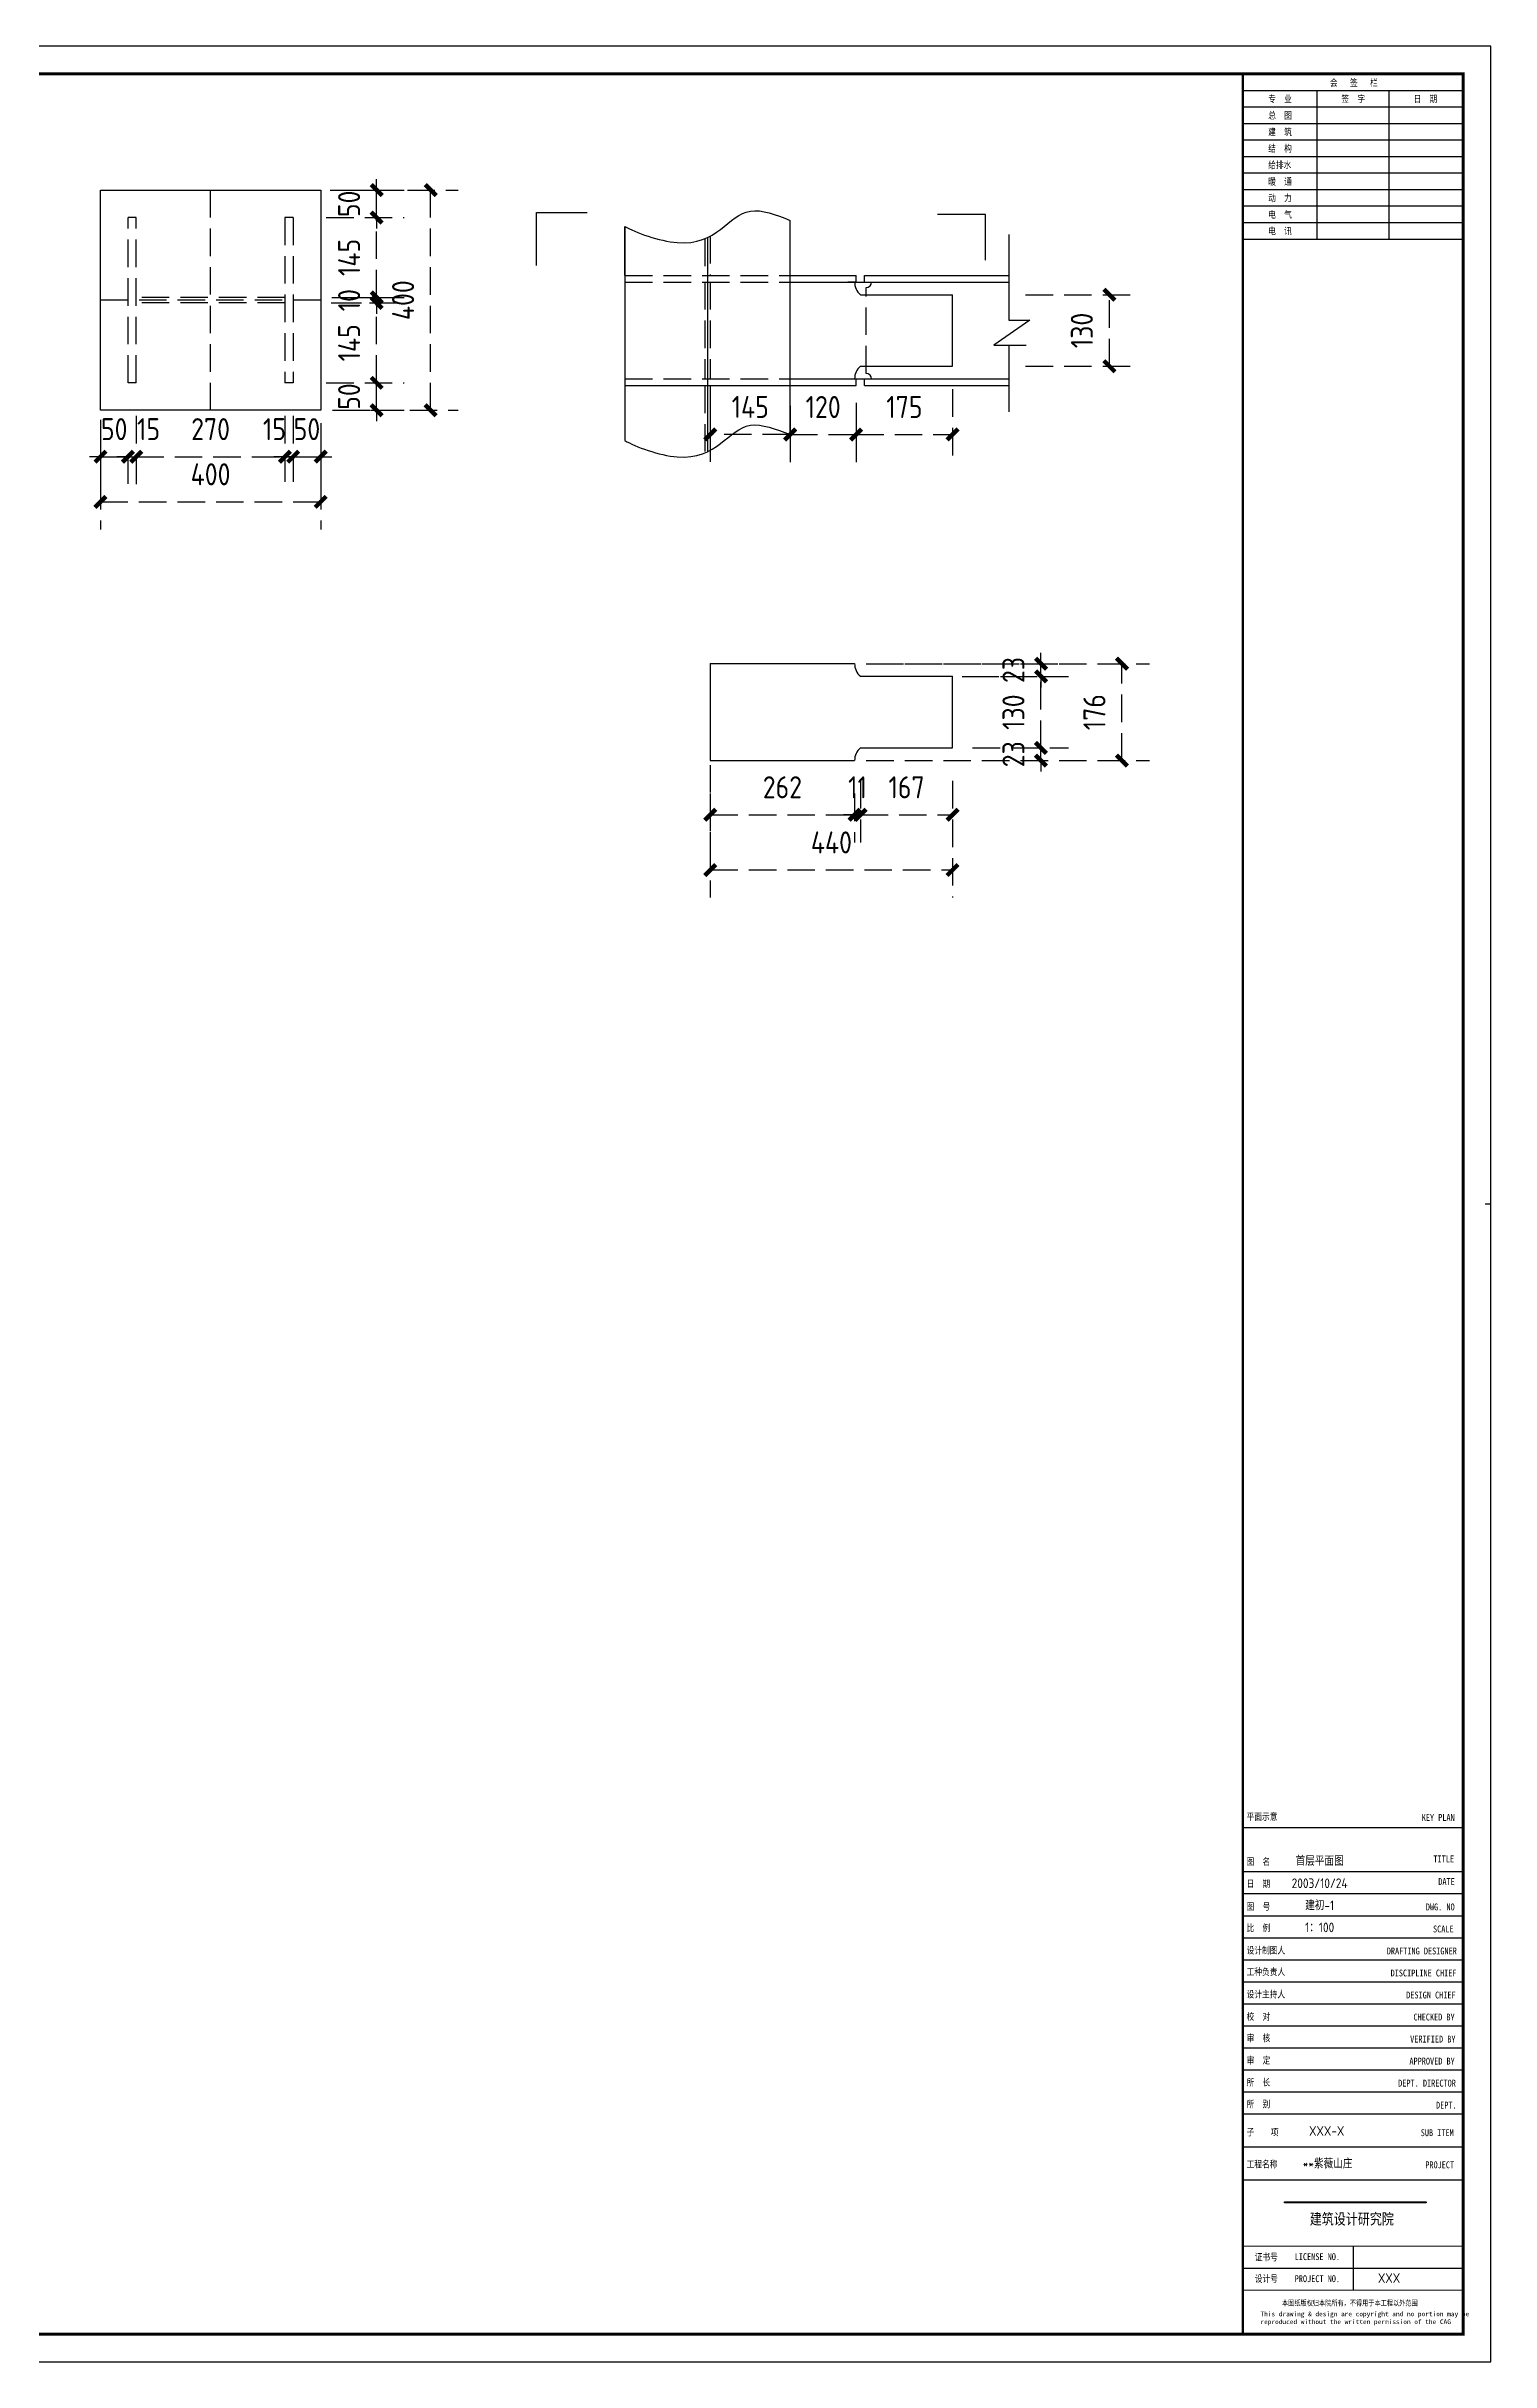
# Model space of a CAD drawing. Extents: x 1689 to 157754, y 6281 to 73826.
# Drawn here: x 144639 to 157754, y 6556 to 27581 of the extents above; entities that cross this region are included whole.
import ezdxf
from ezdxf.enums import TextEntityAlignment as Align

# ---------------------------------------------------------------- set-up
doc = ezdxf.new("R2010")
doc.units = 0
doc.header["$LTSCALE"] = 1000
doc.header["$MEASUREMENT"] = 0
doc.linetypes.add('DASH', pattern=[0.35, 0.25, -0.1])
doc.layers.add('PUB_TITLE', color=4, linetype='Continuous')
doc.styles.get("Standard").update_dxf_attribs({"font": 'gbenor.shx', "bigfont": 'gbcbig.shx'})
doc.styles.add('图框', font='')
doc.styles.get('图框').set_extended_font_data('SimSun')
doc.dimstyles.get("Standard").update_dxf_attribs({"dimscale": 100, "dimtxt": 3.5, "dimasz": 1, "dimexe": 2.5, "dimexo": 3, "dimgap": 1.5, "dimtad": 1, "dimdec": 0, "dimzin": 0, "dimdsep": 46, "dimtxsty": 'Standard', "dimblk": 'ARCHTICK', "dimcen": 0.09, "dimadec": 0, "dimazin": 0, "dimtfac": 1, "dimtdec": 0, "dimtix": 1, "dimtmove": 2, "dimatfit": 3, "dimfxl": 1, "dimtolj": 1, "dimtzin": 0, "dimarcsym": 0})

# ---------------------------------------------------------------- blocks, each defined once
blk = doc.blocks.new('$titleblk$00000167')
blk.add_hatch(color=256).paths.add_polyline_path([(-74.91, 58.12), (-74.91, 57.66), (-23.44, 57.66), (-23.44, 58.12)])
for p, q in [((-90, 825), (-10, 825)), ((-63, 771), (-63, 825)), ((-37, 825), (-37, 771)), ((-90, 819), (-10, 819)), ((-90, 813), (-10, 813)), ((-90, 807), (-10, 807)), ((-90, 801), (-10, 801)), ((-90, 795), (-10, 795)), ((-90, 789), (-10, 789)), ((-90, 783), (-10, 783)), ((-90, 777), (-10, 777)), ((-90, 771), (-10, 771)), ((0, 420.5), (-2, 420.5)), ((-90, 194), (-10, 194)), ((-90, 194), (-10, 194)), ((-90, 178), (-10, 178)), ((-90, 170), (-10, 170)), ((-90, 162), (-10, 162)), ((-90, 154), (-10, 154)), ((-90, 146), (-10, 146)), ((-90, 138), (-10, 138)), ((-90, 130), (-10, 130)), ((-90, 122), (-10, 122)), ((-90, 114), (-10, 114)), ((-90, 106), (-10, 106)), ((-90, 98), (-10, 98)), ((-90, 90), (-10, 90)), ((-90, 78), (-10, 78)), ((-90, 34), (-10, 34)), ((-50, 42), (-50, 26))]:
    blk.add_line(p, q)
for points in [[(-1189, 0), (0, 0), (0, 841), (-1189, 841)], [(-74.91, 58.12), (-23.44, 58.12), (-23.44, 57.66), (-74.91, 57.66)]]:
    blk.add_lwpolyline(points, close=True)
at = {"const_width": 1}
blk.add_lwpolyline([(-1164, 10), (-10, 10), (-10, 831), (-1164, 831)], close=True, dxfattribs=at)
for points, const_width in [([(-90, 831), (-90, 10)], 0.8), ([(-90, 831), (-90, 766.99)], 0.8), ([(-10, 766.99), (-10, 831), (-90, 831)], 0.8), ([(-90, 10), (-10, 10), (-10, 199.96)], 0.8), ([(-90, 66), (-10, 66)], 0.4), ([(-90, 42), (-10, 42)], 0.4), ([(-90, 26), (-10, 26)], 0.4)]:
    blk.add_lwpolyline(points, dxfattribs=dict(const_width=const_width))
at = {"style": '图框', "width": 0.8}
for s, height, p in [('会   签   栏', 2.5, (-58.39, 826.53)), ('总  图', 2.5, (-80.81, 814.66)), ('专  业', 2.5, (-80.81, 820.66)), ('签  字', 2.5, (-54.22, 820.66)), ('日  期', 2.5, (-28, 820.66)), ('建  筑', 2.5, (-80.81, 808.66)), ('结  构', 2.5, (-80.81, 802.66)), ('给排水', 2.5, (-80.81, 796.66)), ('暖  通', 2.5, (-80.81, 790.66)), ('动  力', 2.5, (-80.81, 784.66)), ('电  气', 2.5, (-80.81, 778.66)), ('电  讯', 2.5, (-80.81, 772.66)), ('平面示意', 2.5, (-88.65, 196.71)), ('KEY PLAN', 2.5, (-25.05, 196.43)), ('图  名', 2.5, (-88.65, 180.41)), ('TITLE', 2.5, (-20.79, 181.37)), ('日  期', 2.5, (-88.65, 172.37)), ('DATE', 2.5, (-19.03, 173.13)), ('图  号', 2.5, (-88.65, 164.07)), ('DWG. NO', 2.5, (-23.56, 163.93)), ('比  例', 2.5, (-88.65, 156.29)), ('SCALE', 2.5, (-20.94, 155.93)), ('设计制图人', 2.5, (-88.65, 148.18)), ('工种负责人', 2.5, (-88.65, 140.37)), ('DRAFTING DESIGNER', 2.5, (-37.74, 147.93)), ('设计主持人', 2.5, (-88.65, 132.21)), ('DISCIPLINE CHIEF', 2.5, (-36.36, 139.93)), ('校  对', 2.5, (-88.65, 124.09)), ('DESIGN CHIEF', 2.5, (-30.68, 131.93)), ('CHECKED BY', 2.5, (-28.05, 123.93)), ('审  核', 2.5, (-88.65, 116.31)), ('VERIFIED BY', 2.5, (-29.25, 115.93)), ('审  定', 2.5, (-88.65, 108.21)), ('APPROVED BY', 2.5, (-29.52, 107.93)), ('所  长', 2.5, (-88.65, 100.2)), ('DEPT. DIRECTOR', 2.5, (-33.6, 99.93)), ('所  别', 2.5, (-88.65, 92.35)), ('DEPT.', 2.5, (-19.86, 91.93)), ('子    项', 2.5, (-88.65, 82.15)), ('SUB ITEM', 2.5, (-25.4, 81.92)), ('工程名称', 2.5, (-88.65, 70.5)), ('PROJECT', 2.5, (-23.76, 70.26)), ('建筑设计研究院', 4, (-65.71, 49.84)), ('证书号', 2.5, (-85.69, 36.75)), ('LICENSE NO.', 2.5, (-71.18, 36.9)), ('设计号', 2.5, (-85.69, 28.92)), ('PROJECT NO.', 2.5, (-71.18, 28.9)), ('本图纸版权归本院所有，不得用于本工程以外范围', 2, (-75.8, 20.34))]:
    blk.add_text(s, height=height, dxfattribs=at).set_placement(p)
at = {"insert": (-83.62, 18.2), "char_height": 1.7, "width": 72.25, "attachment_point": 1, "style": '图框'}
blk.add_mtext('This drawing & design are copyright and no portion may be reproduced without the written permission of the CAG', dxfattribs=at)
at = {"flags": 4}
for tag, p in [('(扩展图名)', (-62.12, 184.1)), ('图名', (-62.12, 180.13)), ('日期', (-62.12, 172.03)), ('图号', (-62.12, 163.99)), ('比例', (-62.12, 156)), ('子项', (-59.56, 82.07)), ('工程名称', (-59.24, 70.19)), ('设计号', (-36.91, 28.62))]:
    blk.add_attdef(tag, text='', height=3.5, dxfattribs=at).set_placement(p, align=Align.CENTER)
for tag, p in [('设计人', (-64.84, 148.13)), ('负责人', (-64.71, 140.27)), ('主持人', (-64.73, 132.26)), ('校对人', (-64.28, 124.4)), ('审核人', (-63.96, 116.15)), ('审定人', (-64.16, 107.95)), ('所长', (-64.16, 99.76))]:
    blk.add_attdef(tag, p, '', height=3.5)
blk = doc.blocks.new('_ArchTick')
at = {"color": 0, "linetype": 'ByBlock', "const_width": 0.4}
blk.add_lwpolyline([(-0.5, -0.5), (0.5, 0.5)], dxfattribs=at)
blk = doc.blocks.new('*D34')
at = {"color": 0, "linetype": 'DASH', "lineweight": -2}
for p, q in [((145131, 24191), (145131, 23605)), ((145131, 23855), (145031, 23855)), ((145131, 23855), (145381, 23855)), ((145381, 23858), (145381, 23605)), ((145381, 23855), (145481, 23855))]:
    blk.add_line(p, q, dxfattribs=at)
at = {"layer": 'Defpoints', "color": 0}
for p in [(145131, 24491), (145381, 24158), (145381, 23855)]:
    blk.add_point(p, dxfattribs=at)
at = {"color": 0, "lineweight": -2, "xscale": 100, "yscale": 100, "zscale": 100}
blk.add_blockref('_ArchTick', (145131, 23855), dxfattribs=at)
at = {"color": 0, "lineweight": -2, "xscale": 100, "yscale": 100, "zscale": 100, "rotation": 180}
blk.add_blockref('_ArchTick', (145381, 23855), dxfattribs=at)
at = {"color": 0, "insert": (145256, 24105), "char_height": 200, "attachment_point": 5}
blk.add_mtext('\\A1;50', dxfattribs=at)
blk = doc.blocks.new('*D35')
at = {"color": 0, "linetype": 'DASH', "lineweight": -2}
for p, q in [((145381, 23855), (145281, 23855)), ((145381, 23858), (145381, 23605)), ((145381, 23855), (145456, 23855)), ((145456, 23856), (145456, 23605)), ((145456, 23855), (145556, 23855))]:
    blk.add_line(p, q, dxfattribs=at)
at = {"layer": 'Defpoints', "color": 0}
for p in [(145381, 24158), (145456, 24156), (145456, 23855)]:
    blk.add_point(p, dxfattribs=at)
at = {"color": 0, "lineweight": -2, "xscale": 100, "yscale": 100, "zscale": 100}
blk.add_blockref('_ArchTick', (145381, 23855), dxfattribs=at)
at = {"color": 0, "lineweight": -2, "xscale": 100, "yscale": 100, "zscale": 100, "rotation": 180}
blk.add_blockref('_ArchTick', (145456, 23855), dxfattribs=at)
at = {"color": 0, "insert": (145568, 24105), "char_height": 200, "attachment_point": 5}
blk.add_mtext('\\A1;15', dxfattribs=at)
blk = doc.blocks.new('*D59')
at = {"color": 0, "linetype": 'DASH', "lineweight": -2}
for p, q in [((145456, 24226), (145456, 23605)), ((146806, 24226), (146806, 23605)), ((145456, 23855), (146806, 23855))]:
    blk.add_line(p, q, dxfattribs=at)
at = {"layer": 'Defpoints', "color": 0}
for p in [(145456, 24526), (146806, 24526), (146806, 23855)]:
    blk.add_point(p, dxfattribs=at)
at = {"color": 0, "lineweight": -2, "xscale": 100, "yscale": 100, "zscale": 100, "rotation": 180}
blk.add_blockref('_ArchTick', (145456, 23855), dxfattribs=at)
at = {"color": 0, "lineweight": -2, "xscale": 100, "yscale": 100, "zscale": 100}
blk.add_blockref('_ArchTick', (146806, 23855), dxfattribs=at)
at = {"color": 0, "insert": (146131, 24105), "char_height": 200, "attachment_point": 5}
blk.add_mtext('\\A1;270', dxfattribs=at)
blk = doc.blocks.new('*D60')
at = {"color": 0, "linetype": 'DASH', "lineweight": -2}
for p, q in [((146806, 24226), (146806, 23605)), ((146881, 24226), (146881, 23605)), ((146806, 23855), (146706, 23855)), ((146806, 23855), (146881, 23855)), ((146881, 23855), (146981, 23855))]:
    blk.add_line(p, q, dxfattribs=at)
at = {"layer": 'Defpoints', "color": 0}
for p in [(146806, 24526), (146881, 24526), (146881, 23855)]:
    blk.add_point(p, dxfattribs=at)
at = {"color": 0, "lineweight": -2, "xscale": 100, "yscale": 100, "zscale": 100}
blk.add_blockref('_ArchTick', (146806, 23855), dxfattribs=at)
at = {"color": 0, "lineweight": -2, "xscale": 100, "yscale": 100, "zscale": 100, "rotation": 180}
blk.add_blockref('_ArchTick', (146881, 23855), dxfattribs=at)
at = {"color": 0, "insert": (146711, 24105), "char_height": 200, "attachment_point": 5}
blk.add_mtext('\\A1;15', dxfattribs=at)
blk = doc.blocks.new('*D61')
at = {"color": 0, "linetype": 'DASH', "lineweight": -2}
for p, q in [((146881, 24226), (146881, 23605)), ((147131, 24158), (147131, 23605)), ((146881, 23855), (146781, 23855)), ((146881, 23855), (147131, 23855)), ((147131, 23855), (147231, 23855))]:
    blk.add_line(p, q, dxfattribs=at)
at = {"layer": 'Defpoints', "color": 0}
for p in [(146881, 24526), (147131, 24458), (147131, 23855)]:
    blk.add_point(p, dxfattribs=at)
at = {"color": 0, "lineweight": -2, "xscale": 100, "yscale": 100, "zscale": 100}
blk.add_blockref('_ArchTick', (146881, 23855), dxfattribs=at)
at = {"color": 0, "lineweight": -2, "xscale": 100, "yscale": 100, "zscale": 100, "rotation": 180}
blk.add_blockref('_ArchTick', (147131, 23855), dxfattribs=at)
at = {"color": 0, "insert": (147006, 24105), "char_height": 200, "attachment_point": 5}
blk.add_mtext('\\A1;50', dxfattribs=at)
blk = doc.blocks.new('*D62')
at = {"color": 0, "linetype": 'DASH', "lineweight": -2}
for p, q in [((145131, 23976), (145131, 23195)), ((147131, 23976), (147131, 23195)), ((145131, 23445), (147131, 23445))]:
    blk.add_line(p, q, dxfattribs=at)
at = {"layer": 'Defpoints', "color": 0}
for p in [(145131, 24276), (147131, 24276), (147131, 23445)]:
    blk.add_point(p, dxfattribs=at)
at = {"color": 0, "lineweight": -2, "xscale": 100, "yscale": 100, "zscale": 100, "rotation": 180}
blk.add_blockref('_ArchTick', (145131, 23445), dxfattribs=at)
at = {"color": 0, "lineweight": -2, "xscale": 100, "yscale": 100, "zscale": 100}
blk.add_blockref('_ArchTick', (147131, 23445), dxfattribs=at)
at = {"color": 0, "insert": (146131, 23695), "char_height": 200, "attachment_point": 5}
blk.add_mtext('\\A1;400', dxfattribs=at)
blk = doc.blocks.new('*D63')
at = {"color": 0, "linetype": 'DASH', "lineweight": -2}
for p, q in [((147639, 24526), (147639, 24626)), ((147181, 24526), (147889, 24526)), ((147639, 24276), (147639, 24526)), ((147332, 24276), (147889, 24276)), ((147639, 24276), (147639, 24176))]:
    blk.add_line(p, q, dxfattribs=at)
at = {"layer": 'Defpoints', "color": 0}
for p in [(146881, 24526), (147639, 24526), (147032, 24276)]:
    blk.add_point(p, dxfattribs=at)
at = {"color": 0, "lineweight": -2, "xscale": 100, "yscale": 100, "zscale": 100}
for p, rotation in [((147639, 24526), 270), ((147639, 24276), 90)]:
    blk.add_blockref('_ArchTick', p, dxfattribs=dict(at, rotation=rotation))
at = {"color": 0, "insert": (147389, 24401), "char_height": 200, "attachment_point": 5, "rotation": 90}
blk.add_mtext('\\A1;50', dxfattribs=at)
blk = doc.blocks.new('*D64')
at = {"color": 0, "linetype": 'DASH', "lineweight": -2}
for p, q in [((147225, 25251), (147889, 25251)), ((147639, 24526), (147639, 25251)), ((147181, 24526), (147889, 24526))]:
    blk.add_line(p, q, dxfattribs=at)
at = {"layer": 'Defpoints', "color": 0}
for p in [(146925, 25251), (147639, 25251), (146881, 24526)]:
    blk.add_point(p, dxfattribs=at)
at = {"color": 0, "lineweight": -2, "xscale": 100, "yscale": 100, "zscale": 100}
for p, rotation in [((147639, 25251), 90), ((147639, 24526), 270)]:
    blk.add_blockref('_ArchTick', p, dxfattribs=dict(at, rotation=rotation))
at = {"color": 0, "insert": (147389, 24889), "char_height": 200, "attachment_point": 5, "rotation": 90}
blk.add_mtext('\\A1;145', dxfattribs=at)
blk = doc.blocks.new('*D36')
at = {"color": 0, "linetype": 'DASH', "lineweight": -2}
for p, q in [((147251, 25251), (147889, 25251)), ((147337, 25301), (147889, 25301)), ((147639, 25301), (147639, 25401)), ((147639, 25251), (147639, 25301)), ((147639, 25251), (147639, 25151))]:
    blk.add_line(p, q, dxfattribs=at)
at = {"layer": 'Defpoints', "color": 0}
for p in [(146951, 25251), (147037, 25301), (147639, 25301)]:
    blk.add_point(p, dxfattribs=at)
at = {"color": 0, "lineweight": -2, "xscale": 100, "yscale": 100, "zscale": 100}
for p, rotation in [((147639, 25301), 270), ((147639, 25251), 90)]:
    blk.add_blockref('_ArchTick', p, dxfattribs=dict(at, rotation=rotation))
at = {"color": 0, "insert": (147389, 25276), "char_height": 200, "attachment_point": 5, "rotation": 90}
blk.add_mtext('\\A1;10', dxfattribs=at)
blk = doc.blocks.new('*D65')
at = {"color": 0, "linetype": 'DASH', "lineweight": -2}
for p, q in [((147181, 26026), (147889, 26026)), ((147639, 25301), (147639, 26026)), ((147231, 25301), (147889, 25301))]:
    blk.add_line(p, q, dxfattribs=at)
at = {"layer": 'Defpoints', "color": 0}
for p in [(146881, 26026), (147639, 26026), (146931, 25301)]:
    blk.add_point(p, dxfattribs=at)
at = {"color": 0, "lineweight": -2, "xscale": 100, "yscale": 100, "zscale": 100}
for p, rotation in [((147639, 26026), 90), ((147639, 25301), 270)]:
    blk.add_blockref('_ArchTick', p, dxfattribs=dict(at, rotation=rotation))
at = {"color": 0, "insert": (147389, 25664), "char_height": 200, "attachment_point": 5, "rotation": 90}
blk.add_mtext('\\A1;145', dxfattribs=at)
blk = doc.blocks.new('*D66')
at = {"color": 0, "linetype": 'DASH', "lineweight": -2}
for p, q in [((147639, 26276), (147639, 26376)), ((147366, 26276), (147889, 26276)), ((147639, 26026), (147639, 26276)), ((147181, 26026), (147889, 26026)), ((147639, 26026), (147639, 25926))]:
    blk.add_line(p, q, dxfattribs=at)
at = {"layer": 'Defpoints', "color": 0}
for p in [(147066, 26276), (147639, 26276), (146881, 26026)]:
    blk.add_point(p, dxfattribs=at)
at = {"color": 0, "lineweight": -2, "xscale": 100, "yscale": 100, "zscale": 100}
for p, rotation in [((147639, 26276), 270), ((147639, 26026), 90)]:
    blk.add_blockref('_ArchTick', p, dxfattribs=dict(at, rotation=rotation))
at = {"color": 0, "insert": (147389, 26151), "char_height": 200, "attachment_point": 5, "rotation": 90}
blk.add_mtext('\\A1;50', dxfattribs=at)
blk = doc.blocks.new('*D37')
at = {"color": 0, "linetype": 'DASH', "lineweight": -2}
for p, q in [((147218, 26276), (148379, 26276)), ((148129, 24276), (148129, 26276)), ((147239, 24276), (148379, 24276))]:
    blk.add_line(p, q, dxfattribs=at)
at = {"layer": 'Defpoints', "color": 0}
for p in [(146918, 26276), (148129, 26276), (146939, 24276)]:
    blk.add_point(p, dxfattribs=at)
at = {"color": 0, "lineweight": -2, "xscale": 100, "yscale": 100, "zscale": 100}
for p, rotation in [((148129, 26276), 90), ((148129, 24276), 270)]:
    blk.add_blockref('_ArchTick', p, dxfattribs=dict(at, rotation=rotation))
at = {"color": 0, "insert": (147879, 25276), "char_height": 200, "attachment_point": 5, "rotation": 90}
blk.add_mtext('\\A1;400', dxfattribs=at)
blk = doc.blocks.new('*D67')
at = {"color": 0, "linetype": 'DASH', "lineweight": -2}
for p, q in [((151393, 24201), (151393, 23806)), ((151993, 24201), (151993, 23806)), ((151393, 24056), (151993, 24056))]:
    blk.add_line(p, q, dxfattribs=at)
at = {"layer": 'Defpoints', "color": 0}
for p in [(151393, 24501), (151993, 24501), (151993, 24056)]:
    blk.add_point(p, dxfattribs=at)
at = {"color": 0, "lineweight": -2, "xscale": 100, "yscale": 100, "zscale": 100, "rotation": 180}
blk.add_blockref('_ArchTick', (151393, 24056), dxfattribs=at)
at = {"color": 0, "lineweight": -2, "xscale": 100, "yscale": 100, "zscale": 100}
blk.add_blockref('_ArchTick', (151993, 24056), dxfattribs=at)
at = {"color": 0, "insert": (151693, 24306), "char_height": 200, "attachment_point": 5}
blk.add_mtext('\\A1;120', dxfattribs=at)
blk = doc.blocks.new('*D38')
at = {"color": 0, "linetype": 'DASH', "lineweight": -2}
for p, q in [((153531, 25326), (154542, 25326)), ((154292, 24676), (154292, 25326)), ((153531, 24676), (154542, 24676))]:
    blk.add_line(p, q, dxfattribs=at)
at = {"layer": 'Defpoints', "color": 0}
for p in [(153231, 25326), (154292, 25326), (153231, 24676)]:
    blk.add_point(p, dxfattribs=at)
at = {"color": 0, "lineweight": -2, "xscale": 100, "yscale": 100, "zscale": 100}
for p, rotation in [((154292, 25326), 90), ((154292, 24676), 270)]:
    blk.add_blockref('_ArchTick', p, dxfattribs=dict(at, rotation=rotation))
at = {"color": 0, "insert": (154042, 25001), "char_height": 200, "attachment_point": 5, "rotation": 90}
blk.add_mtext('\\A1;130', dxfattribs=at)
blk = doc.blocks.new('*D39')
at = {"color": 0, "linetype": 'DASH', "lineweight": -2}
for p, q in [((152868, 24467), (152868, 23806)), ((151993, 24344), (151993, 23806)), ((151993, 24056), (152868, 24056))]:
    blk.add_line(p, q, dxfattribs=at)
at = {"layer": 'Defpoints', "color": 0}
for p in [(151993, 24644), (152868, 24767), (152868, 24056)]:
    blk.add_point(p, dxfattribs=at)
at = {"color": 0, "lineweight": -2, "xscale": 100, "yscale": 100, "zscale": 100, "rotation": 180}
blk.add_blockref('_ArchTick', (151993, 24056), dxfattribs=at)
at = {"color": 0, "lineweight": -2, "xscale": 100, "yscale": 100, "zscale": 100}
blk.add_blockref('_ArchTick', (152868, 24056), dxfattribs=at)
at = {"color": 0, "insert": (152431, 24306), "char_height": 200, "attachment_point": 5}
blk.add_mtext('\\A1;175', dxfattribs=at)
blk = doc.blocks.new('*D73')
at = {"color": 0, "linetype": 'DASH', "lineweight": -2}
for p, q in [((150668, 21055), (150668, 19852)), ((152868, 20910), (152868, 19852)), ((150668, 20102), (152868, 20102))]:
    blk.add_line(p, q, dxfattribs=at)
at = {"layer": 'Defpoints', "color": 0}
for p in [(150668, 21355), (152868, 21210), (152868, 20102)]:
    blk.add_point(p, dxfattribs=at)
at = {"color": 0, "lineweight": -2, "xscale": 100, "yscale": 100, "zscale": 100, "rotation": 180}
blk.add_blockref('_ArchTick', (150668, 20102), dxfattribs=at)
at = {"color": 0, "lineweight": -2, "xscale": 100, "yscale": 100, "zscale": 100}
blk.add_blockref('_ArchTick', (152868, 20102), dxfattribs=at)
at = {"color": 0, "insert": (151768, 20352), "char_height": 200, "attachment_point": 5}
blk.add_mtext('\\A1;440', dxfattribs=at)
blk = doc.blocks.new('*D86')
at = {"color": 0, "linetype": 'DASH', "lineweight": -2}
for p, q in [((150668, 20795), (150668, 20353)), ((151978, 20795), (151978, 20353)), ((150668, 20603), (151978, 20603))]:
    blk.add_line(p, q, dxfattribs=at)
at = {"layer": 'Defpoints', "color": 0}
for p in [(150668, 21095), (151978, 21095), (151978, 20603)]:
    blk.add_point(p, dxfattribs=at)
at = {"color": 0, "lineweight": -2, "xscale": 100, "yscale": 100, "zscale": 100, "rotation": 180}
blk.add_blockref('_ArchTick', (150668, 20603), dxfattribs=at)
at = {"color": 0, "lineweight": -2, "xscale": 100, "yscale": 100, "zscale": 100}
blk.add_blockref('_ArchTick', (151978, 20603), dxfattribs=at)
at = {"color": 0, "insert": (151323, 20853), "char_height": 200, "attachment_point": 5}
blk.add_mtext('\\A1;262', dxfattribs=at)
blk = doc.blocks.new('*D87')
at = {"color": 0, "linetype": 'DASH', "lineweight": -2}
for p, q in [((152032, 20910), (152032, 20353)), ((151978, 20795), (151978, 20353)), ((151978, 20603), (151878, 20603)), ((151978, 20603), (152032, 20603)), ((152032, 20603), (152132, 20603))]:
    blk.add_line(p, q, dxfattribs=at)
at = {"layer": 'Defpoints', "color": 0}
for p in [(151978, 21095), (152032, 21210), (152032, 20603)]:
    blk.add_point(p, dxfattribs=at)
at = {"color": 0, "lineweight": -2, "xscale": 100, "yscale": 100, "zscale": 100}
blk.add_blockref('_ArchTick', (151978, 20603), dxfattribs=at)
at = {"color": 0, "lineweight": -2, "xscale": 100, "yscale": 100, "zscale": 100, "rotation": 180}
blk.add_blockref('_ArchTick', (152032, 20603), dxfattribs=at)
at = {"color": 0, "insert": (152005, 20853), "char_height": 200, "attachment_point": 5}
blk.add_mtext('\\A1;11', dxfattribs=at)
blk = doc.blocks.new('*D88')
at = {"color": 0, "linetype": 'DASH', "lineweight": -2}
for p, q in [((152032, 20910), (152032, 20353)), ((152868, 20910), (152868, 20353)), ((152032, 20603), (152868, 20603))]:
    blk.add_line(p, q, dxfattribs=at)
at = {"layer": 'Defpoints', "color": 0}
for p in [(152032, 21210), (152868, 21210), (152868, 20603)]:
    blk.add_point(p, dxfattribs=at)
at = {"color": 0, "lineweight": -2, "xscale": 100, "yscale": 100, "zscale": 100, "rotation": 180}
blk.add_blockref('_ArchTick', (152032, 20603), dxfattribs=at)
at = {"color": 0, "lineweight": -2, "xscale": 100, "yscale": 100, "zscale": 100}
blk.add_blockref('_ArchTick', (152868, 20603), dxfattribs=at)
at = {"color": 0, "insert": (152450, 20853), "char_height": 200, "attachment_point": 5}
blk.add_mtext('\\A1;167', dxfattribs=at)
blk = doc.blocks.new('*D89')
at = {"color": 0, "linetype": 'DASH', "lineweight": -2}
for p, q in [((150668, 24349), (150668, 23807)), ((151393, 24316), (151393, 23807)), ((151393, 24057), (150668, 24057))]:
    blk.add_line(p, q, dxfattribs=at)
at = {"layer": 'Defpoints', "color": 0}
for p in [(150668, 24649), (151393, 24616), (150668, 24057)]:
    blk.add_point(p, dxfattribs=at)
at = {"color": 0, "lineweight": -2, "xscale": 100, "yscale": 100, "zscale": 100, "rotation": 180}
blk.add_blockref('_ArchTick', (150668, 24057), dxfattribs=at)
at = {"color": 0, "lineweight": -2, "xscale": 100, "yscale": 100, "zscale": 100}
blk.add_blockref('_ArchTick', (151393, 24057), dxfattribs=at)
at = {"color": 0, "insert": (151031, 24307), "char_height": 200, "attachment_point": 5}
blk.add_mtext('\\A1;145', dxfattribs=at)
blk = doc.blocks.new('*D90')
at = {"color": 0, "linetype": 'DASH', "lineweight": -2}
for p, q in [((153671, 21210), (153671, 21310)), ((152085, 21095), (153921, 21095)), ((153050, 21210), (153921, 21210)), ((153671, 21095), (153671, 21210)), ((153671, 21095), (153671, 20995))]:
    blk.add_line(p, q, dxfattribs=at)
at = {"layer": 'Defpoints', "color": 0}
for p in [(151785, 21095), (152750, 21210), (153671, 21210)]:
    blk.add_point(p, dxfattribs=at)
at = {"color": 0, "lineweight": -2, "xscale": 100, "yscale": 100, "zscale": 100}
for p, rotation in [((153671, 21210), 270), ((153671, 21095), 90)]:
    blk.add_blockref('_ArchTick', p, dxfattribs=dict(at, rotation=rotation))
at = {"color": 0, "insert": (153421, 21153), "char_height": 200, "attachment_point": 5, "rotation": 90}
blk.add_mtext('\\A1;23', dxfattribs=at)
blk = doc.blocks.new('*D91')
at = {"color": 0, "linetype": 'DASH', "lineweight": -2}
for p, q in [((152954, 21860), (153921, 21860)), ((153671, 21210), (153671, 21860)), ((153050, 21210), (153921, 21210))]:
    blk.add_line(p, q, dxfattribs=at)
at = {"layer": 'Defpoints', "color": 0}
for p in [(152654, 21860), (153671, 21860), (152750, 21210)]:
    blk.add_point(p, dxfattribs=at)
at = {"color": 0, "lineweight": -2, "xscale": 100, "yscale": 100, "zscale": 100}
for p, rotation in [((153671, 21860), 90), ((153671, 21210), 270)]:
    blk.add_blockref('_ArchTick', p, dxfattribs=dict(at, rotation=rotation))
at = {"color": 0, "insert": (153421, 21535), "char_height": 200, "attachment_point": 5, "rotation": 90}
blk.add_mtext('\\A1;130', dxfattribs=at)
blk = doc.blocks.new('*D92')
at = {"color": 0, "linetype": 'DASH', "lineweight": -2}
for p, q in [((152174, 21975), (153921, 21975)), ((153671, 21975), (153671, 22075)), ((153671, 21860), (153671, 21975)), ((153037, 21860), (153921, 21860)), ((153671, 21860), (153671, 21760))]:
    blk.add_line(p, q, dxfattribs=at)
at = {"layer": 'Defpoints', "color": 0}
for p in [(151874, 21975), (153671, 21975), (152737, 21860)]:
    blk.add_point(p, dxfattribs=at)
at = {"color": 0, "lineweight": -2, "xscale": 100, "yscale": 100, "zscale": 100}
for p, rotation in [((153671, 21975), 270), ((153671, 21860), 90)]:
    blk.add_blockref('_ArchTick', p, dxfattribs=dict(at, rotation=rotation))
at = {"color": 0, "insert": (153421, 21918), "char_height": 200, "attachment_point": 5, "rotation": 90}
blk.add_mtext('\\A1;23', dxfattribs=at)
blk = doc.blocks.new('*D93')
at = {"color": 0, "linetype": 'DASH', "lineweight": -2}
for p, q in [((152085, 21975), (154656, 21975)), ((154406, 21095), (154406, 21975)), ((152085, 21095), (154656, 21095))]:
    blk.add_line(p, q, dxfattribs=at)
at = {"layer": 'Defpoints', "color": 0}
for p in [(151785, 21975), (154406, 21975), (151785, 21095)]:
    blk.add_point(p, dxfattribs=at)
at = {"color": 0, "lineweight": -2, "xscale": 100, "yscale": 100, "zscale": 100}
for p, rotation in [((154406, 21975), 90), ((154406, 21095), 270)]:
    blk.add_blockref('_ArchTick', p, dxfattribs=dict(at, rotation=rotation))
at = {"color": 0, "insert": (154156, 21535), "char_height": 200, "attachment_point": 5, "rotation": 90}
blk.add_mtext('\\A1;176', dxfattribs=at)

msp = doc.modelspace()

# ---------------------------------------------------------------- linework, layer by layer
for p, q in [((145131.4, 26276.2), (147131.4, 26276.2)), ((145131.4, 24276.2), (145131.4, 26276.2)), ((147131.4, 26276.2), (147131.4, 24276.2)), ((149089.2, 25590.9), (149089.2, 26072)), ((149089.2, 26072), (149551.4, 26072)), ((149893.4, 25946.5), (149893.4, 24001)), ((149893.4, 25501), (149893.4, 25946.5)), ((151393.4, 24055.5), (151393.4, 26001)), ((153166, 26054.3), (152732.7, 26054.3)), ((153166, 25640.5), (153166, 26054.3)), ((153379.1, 25872.6), (153379.1, 25095.3)), ((153379.1, 25872.6), (153379.1, 25095.3)), ((151393.4, 25501), (151993.4, 25501)), ((151393.4, 25441), (151993.4, 25441)), ((151993.4, 25441), (151918.4, 25441)), ((151993.4, 25441), (151943.4, 25441)), ((151993.4, 25441), (151993.4, 25501)), ((151993.4, 25441), (153379.1, 25441)), ((152068.4, 25441), (152068.4, 25501)), ((152068.4, 25501), (153379.1, 25501)), ((152068.4, 25441), (152118.4, 25441)), ((152032.1, 25326), (152868.4, 25326)), ((152868.4, 24676), (152868.4, 25326)), ((153568.2, 25095.3), (153244.1, 24868.6)), ((153379.1, 25095.3), (153568.2, 25095.3)), ((153244.1, 24868.6), (153535.8, 24868.6)), ((153379.1, 24868.6), (153379.1, 24260.9)), ((152032.1, 24676), (152868.4, 24676)), ((149893.4, 24501), (151393.4, 24501)), ((151393.4, 24561), (151993.4, 24561)), ((151393.4, 24501), (151993.4, 24501)), ((151993.4, 24501), (151993.4, 24561)), ((151993.4, 24561), (153379.1, 24561)), ((152068.4, 24501), (152068.4, 24561)), ((152068.4, 24501), (153379.1, 24501)), ((147131.4, 24276.2), (145131.4, 24276.2)), ((150668.4, 21975.5), (151393.4, 21975.5)), ((150668.4, 21975.5), (150668.4, 21095.5)), ((151393.4, 21975.5), (151978.4, 21975.5)), ((152032.1, 21860.5), (152868.4, 21860.5)), ((152868.4, 21210.5), (152868.4, 21860.5)), ((150668.4, 21095.5), (151393.4, 21095.5)), ((151393.4, 21095.5), (151978.4, 21095.5)), ((152032.1, 21210.5), (152868.4, 21210.5))]:
    msp.add_line(p, q)
at = {"color": 1, "linetype": 'DASH'}
for p, q in [((146131.4, 24276.2), (146131.4, 26276.2)), ((150643.4, 25846.4), (150643.4, 23900.9)), ((147131.4, 25276.2), (145131.4, 25276.2))]:
    msp.add_line(p, q, dxfattribs=at)
at = {"linetype": 'DASH'}
for p, q in [((145456.4, 26026.2), (145381.4, 26026.2)), ((145381.4, 24526.2), (145381.4, 26026.2)), ((145456.4, 24526.2), (145456.4, 26026.2)), ((146806.4, 26026.2), (146806.4, 24526.2)), ((146881.4, 26026.2), (146806.4, 26026.2)), ((146881.4, 26026.2), (146881.4, 24526.2)), ((150618.4, 25835.1), (150618.4, 25501)), ((150668.4, 25859.2), (150668.4, 25501)), ((149893.4, 25501), (151393.4, 25501)), ((149893.4, 25441), (151393.4, 25441)), ((150618.4, 25441), (150618.4, 24561)), ((150668.4, 25441), (150668.4, 24561)), ((146806.4, 25301.2), (145456.4, 25301.2)), ((146806.4, 25251.2), (145456.4, 25251.2)), ((152083.4, 24611), (152083.4, 25391)), ((145456.4, 24526.2), (145381.4, 24526.2)), ((146881.4, 24526.2), (146806.4, 24526.2)), ((149893.4, 24561), (151393.4, 24561)), ((149893.4, 24501), (151393.4, 24501)), ((150618.4, 24501), (150618.4, 23889.7)), ((150668.4, 24501), (150668.4, 23913.7))]:
    msp.add_line(p, q, dxfattribs=at)
at = {"color": 1}
msp.add_line((150643.4, 25846.4), (150643.4, 24001), dxfattribs=at)
at = {"color": 2}
for p, q in [((151993.4, 25441), (151978.4, 25441)), ((152068.4, 25441), (152083.4, 25441))]:
    msp.add_line(p, q, dxfattribs=at)
for centre, radius, start, end in [((152128.4, 25441), 150, 180, 230.05549), ((152083.4, 25441), 50, 270, 0), ((152128.4, 24561), 150, 129.94451, 180), ((152083.4, 24561), 50, 0, 90), ((152128.4, 21975.5), 150, 180, 230.05549), ((152128.4, 21095.5), 150, 129.94451, 180)]:
    msp.add_arc(centre, radius, start, end)
for points in [[(149893.4, 25946.5), (149984.5, 25891.3), (150682.4, 25638.8), (150883.6, 26199.6), (151264.3, 26051.3), (151393.4, 26001)], [(149893.4, 24001), (149984.5, 23945.8), (150682.4, 23693.3), (150883.6, 24254.1), (151264.3, 24105.8), (151393.4, 24055.5)]]:
    msp.add_open_spline(points, degree=3, knots=[37.1515828, 37.1515828, 37.1515828, 37.1515828, 103.278663, 247.869859, 322.0745797, 322.0745797, 322.0745797, 322.0745797])

# ---------------------------------------------------------------- block references
at = {"layer": 'PUB_TITLE', "xscale": 25, "yscale": 25, "zscale": 25}
msp.add_blockref('$titleblk$00000167', (157754.1, 6556.4), dxfattribs=at).add_auto_attribs({'比例': '1：100', '图号': '建初-1', '日期': '2003/10/24', '图名': '首层平面图', '子项': 'XXX-X', '工程名称': '**紫薇山庄', '设计号': 'XXX'})

# ---------------------------------------------------------------- dimensions: what is measured, and where the dimension line sits
for base, p1, p2, picture, middle in [((147638.6, 26276.2), (146881.4, 26026.2), (147065.5, 26276.2), '*D66', (147388.6, 26151.2)), ((148129.3, 26276.2), (146939.1, 24276.2), (146918.4, 26276.2), '*D37', (147879.3, 25276.2)), ((147638.6, 26026.2), (146930.6, 25301.2), (146881.4, 26026.2), '*D65', (147388.6, 25663.7)), ((147638.6, 25251.2), (146881.4, 24526.2), (146924.6, 25251.2), '*D64', (147388.6, 24888.7)), ((147638.6, 25301.2), (146950.8, 25251.2), (147037.4, 25301.2), '*D36', (147388.6, 25276.2)), ((154291.8, 25326), (153231.3, 24676), (153231.3, 25326), '*D38', (154041.8, 25001)), ((147638.6, 24526.2), (147031.9, 24276.2), (146881.4, 24526.2), '*D63', (147388.6, 24401.2)), ((154405.7, 21975.5), (151784.9, 21095.5), (151784.9, 21975.5), '*D93', (154155.7, 21535.5)), ((153670.6, 21975.5), (152737.4, 21860.5), (151874.4, 21975.5), '*D92', (153420.6, 21918)), ((153670.6, 21860.5), (152750.3, 21210.5), (152654.3, 21860.5), '*D91', (153420.6, 21535.5)), ((153670.6, 21210.5), (151784.9, 21095.5), (152750.3, 21210.5), '*D90', (153420.6, 21153))]:
    dim = msp.add_linear_dim(base=base, p1=p1, p2=p2, angle=90, dimstyle='Standard', override={"dimtxt": 2, "dimlfac": 0.2})
    dim.commit()
    dim.dimension.update_dxf_attribs({"geometry": picture, "text_midpoint": middle})
for base, p1, p2, picture, middle in [((150668.4, 24056.7), (151393.4, 24616.1), (150668.4, 24648.7), '*D89', (151030.9, 24306.7)), ((152868.4, 24055.5), (151993.4, 24644.4), (152868.4, 24766.5), '*D39', (152430.9, 24305.5)), ((145381.4, 23855.4), (145131.4, 24491.4), (145381.4, 24158), '*D34', (145256.4, 24105.4)), ((146806.4, 23855.4), (145456.4, 24526.2), (146806.4, 24526.2), '*D59', (146131.4, 24105.4)), ((147131.4, 23855.4), (146881.4, 24526.2), (147131.4, 24457.7), '*D61', (147006.4, 24105.4)), ((151993.4, 24055.5), (151393.4, 24501), (151993.4, 24501), '*D67', (151693.4, 24305.5)), ((147131.4, 23444.7), (145131.4, 24276.2), (147131.4, 24276.2), '*D62', (146131.4, 23694.7)), ((152868.4, 20101.7), (150668.4, 21354.6), (152868.4, 21210.5), '*D73', (151768.4, 20351.7)), ((151978.4, 20602.8), (150668.4, 21095.5), (151978.4, 21095.5), '*D86', (151323.4, 20852.8)), ((152032.1, 20602.8), (151978.4, 21095.5), (152032.1, 21210.5), '*D87', (152005.3, 20852.8)), ((152868.4, 20602.8), (152032.1, 21210.5), (152868.4, 21210.5), '*D88', (152450.3, 20852.8))]:
    dim = msp.add_linear_dim(base=base, p1=p1, p2=p2, dimstyle='Standard', override={"dimtxt": 2, "dimlfac": 0.2})
    dim.commit()
    dim.dimension.update_dxf_attribs({"geometry": picture, "text_midpoint": middle})
for base, p1, p2, picture, middle in [((146881.4, 23855.4), (146806.4, 24526.2), (146881.4, 24526.2), '*D60', (146710.6, 24105.4)), ((145456.4, 23855.4), (145381.4, 24158), (145456.4, 24156), '*D35', (145567.7, 24105.4))]:
    dim = msp.add_linear_dim(base=base, p1=p1, p2=p2, dimstyle='Standard', override={"dimtxt": 2, "dimlfac": 0.2})
    dim.commit()
    dim.dimension.update_dxf_attribs({"geometry": picture, "text_midpoint": middle, "dimtype": 160})

doc.saveas('drawing.dxf')
